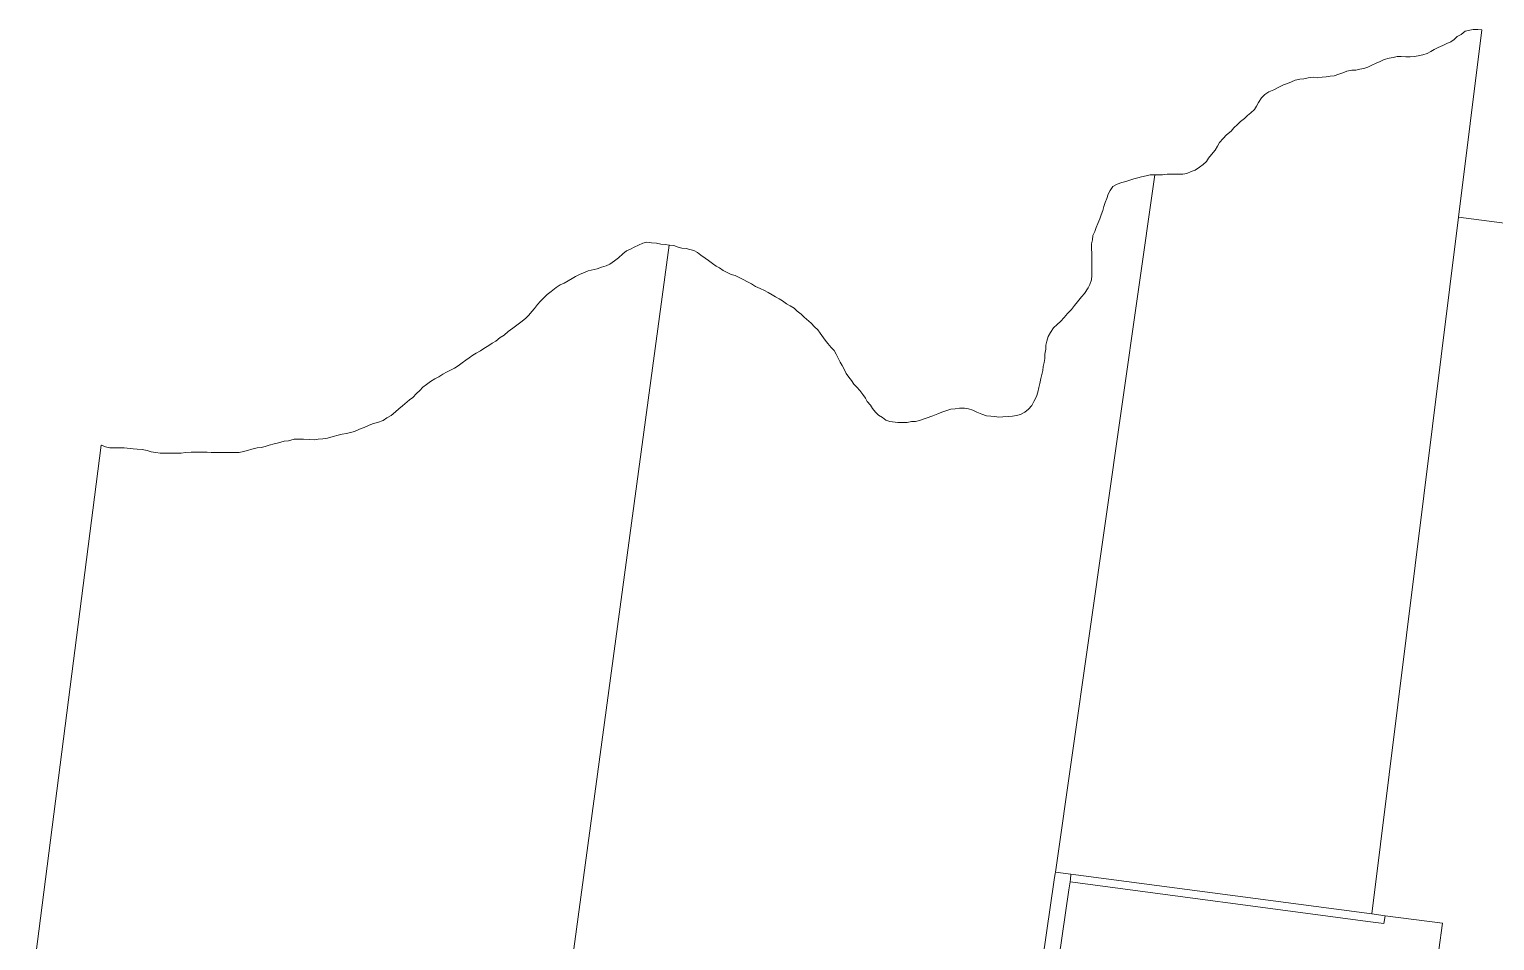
# Model space of a CAD drawing. Header units: metres. Extents: x 240179 to 248264, y 6282606 to 6287315.
# Drawn here: x 241263 to 243124, y 6286157 to 6287315 of the extents above; entities that cross this region are included whole.
import ezdxf

# ---------------------------------------------------------------- set-up
doc = ezdxf.new("R2010")
doc.units = ezdxf.units.M
doc.layers.add('Cadastre Land Parcels_SP_EXT', color=9, linetype='Continuous', lineweight=5)
doc.layers.add('Cadastre Roads_SP_EXT', color=9, linetype='Continuous', lineweight=5)

msp = doc.modelspace()

# ---------------------------------------------------------------- linework, layer by layer
at = {"layer": 'Cadastre Land Parcels_SP_EXT', "linetype": 'Continuous'}
for points in [[(243107.9, 6287314), (243107.6, 6287314), (243102.6, 6287314.6), (243096.8, 6287314.6), (243086.6, 6287312.1), (243081.6, 6287308.2), (243076.6, 6287305.7), (243072.8, 6287301.9), (243068.3, 6287298.6), (243063.3, 6287296.7), (243058.1, 6287294.1), (243052.4, 6287291.7), (243047.4, 6287289.1), (243043, 6287286.5), (243038.5, 6287284), (243032.8, 6287282), (243027.1, 6287280.8), (243022, 6287280.1), (243017, 6287279.5), (243011.2, 6287279.5), (243005.5, 6287280.1), (243000.4, 6287280.1), (242995.3, 6287278.7), (242990.2, 6287278.1), (242983.9, 6287276.2), (242978.8, 6287273.6), (242973.7, 6287271.7), (242968, 6287269.1), (242963, 6287266.6), (242957.8, 6287264.7), (242952.8, 6287264), (242947.8, 6287262.8), (242942.7, 6287262.8), (242936.3, 6287261.5), (242931.2, 6287259.5), (242926.1, 6287257.5), (242920.4, 6287255.6), (242915.3, 6287255), (242910.3, 6287254.3), (242905.2, 6287253.8), (242899.5, 6287253.1), (242893.8, 6287253.7), (242887.4, 6287253.1), (242881.8, 6287251.7), (242876.7, 6287251.1), (242870.9, 6287249.9), (242865.9, 6287247.9), (242860.8, 6287245.9), (242855.7, 6287244), (242849.3, 6287240.8), (242843.7, 6287237.7), (242837.3, 6287235.1), (242832.3, 6287231.9), (242827.8, 6287227.5), (242824, 6287221.7), (242821.5, 6287217.2), (242818.9, 6287212.8), (242814.5, 6287208.4), (242810.1, 6287205.2), (242806.3, 6287201.4), (242801.2, 6287197.5), (242797.4, 6287193.7), (242793, 6287189.3), (242789.2, 6287185.4), (242783.5, 6287180.4), (242779.1, 6287175.8), (242774.6, 6287170.8), (242772.1, 6287166.3), (242769, 6287161.2), (242764.5, 6287155.4), (242760.7, 6287151), (242758.2, 6287146.6), (242753.8, 6287142.7), (242749.3, 6287139.6), (242743.7, 6287135.7), (242738.6, 6287133.9), (242732.9, 6287131.3), (242727.8, 6287130.6), (242720.8, 6287130.6), (242713.8, 6287130.5), (242708.1, 6287130.5), (242702.3, 6287129.9), (242696.7, 6287129.9), (242692.5, 6287129.9), (242566.2, 6286243.9), (242585.9, 6286241.3), (242967.9, 6286190.7), (243078.2, 6287075.8), (243107.9, 6287314)], [(243225.9, 6285988.7), (243370.3, 6286015.2), (243379.9, 6286093.3), (243382.7, 6286116.1), (243407.7, 6286321), (243493.5, 6287021.7), (243078.2, 6287075.8), (242967.9, 6286190.7), (242984.9, 6286188.4), (243057.7, 6286178.8), (243025.4, 6285941.6), (243047.1, 6285939.2), (243137.1, 6285929.4), (243225.9, 6285988.7)], [(242984.9, 6286188.4), (242983.3, 6286178.5), (242966.5, 6286180.8), (242584.7, 6286231.3), (242583.2, 6286221.4), (242528.1, 6285841.3), (242792.2, 6285944.9), (242857, 6285947.7), (243024.8, 6285936.7), (243025.4, 6285941.6), (243057.7, 6286178.8), (242984.9, 6286188.4)]]:
    msp.add_lwpolyline(points, close=True, dxfattribs=at)
for points in [[(242506.5, 6285832.8), (242564.7, 6286234), (242565.9, 6286242.1), (242566.2, 6286243.9), (242692.5, 6287129.9), (242692.5, 6287129.9), (242691.6, 6287129.8), (242686.5, 6287129.8), (242681.4, 6287128.6), (242675.7, 6287127.3), (242670.7, 6287126), (242665.6, 6287124.7), (242660.5, 6287122.8), (242655.4, 6287121.4), (242650.4, 6287120.2), (242644.7, 6287117.7), (242638.9, 6287115.1), (242635.8, 6287110), (242633.2, 6287105), (242631.3, 6287099.8), (242629.5, 6287094.8), (242627.6, 6287089.6), (242626.3, 6287084.6), (242624.4, 6287078.9), (242622.5, 6287073.8), (242620, 6287068), (242618.1, 6287062.9), (242616.2, 6287057.9), (242613.7, 6287052.8), (242613.1, 6287047), (242611.8, 6287042), (242611.8, 6287036.2), (242612.5, 6287029.9), (242612.5, 6287024.8), (242612.5, 6287019.7), (242612.6, 6287014.1), (242612.5, 6287008.3), (242612.5, 6287002), (242611.9, 6286996.3), (242610, 6286990.6), (242607.6, 6286986.1), (242603.1, 6286979.1), (242599.3, 6286974.6), (242594.3, 6286968.3), (242590.5, 6286963.7), (242586.6, 6286958.6), (242581.7, 6286953.6), (242577.1, 6286948.5), (242572.7, 6286943.4), (242568.3, 6286939.6), (242563.8, 6286935.2), (242560.1, 6286929.4), (242557, 6286924.3), (242555.1, 6286918.6), (242553.8, 6286913.5), (242553.8, 6286908.4), (242552.5, 6286902.1), (242552.6, 6286896.3), (242552, 6286891.2), (242550.7, 6286886.2), (242550, 6286881.1), (242548.9, 6286876), (242547.6, 6286870.9), (242546.3, 6286864.5), (242545, 6286859.5), (242543.8, 6286853.7), (242541.9, 6286848), (242538.7, 6286841.7), (242536.3, 6286836.5), (242531.8, 6286832.2), (242527.4, 6286828.3), (242521.7, 6286825.1), (242516.6, 6286823.8), (242511.5, 6286823.2), (242506.4, 6286822.5), (242499.4, 6286822.4), (242494.3, 6286821.9), (242489.3, 6286822.5), (242484.2, 6286823.1), (242478.5, 6286823.7), (242472.8, 6286825.6), (242466.4, 6286828.1), (242461.3, 6286830.6), (242455.6, 6286832.5), (242450.5, 6286833.1), (242444.1, 6286833.2), (242439, 6286832.5), (242433.4, 6286831.9), (242422, 6286828), (242416.9, 6286826.1), (242410.5, 6286823.5), (242393.4, 6286817.7), (242388.3, 6286816.5), (242383.2, 6286816.4), (242377.6, 6286815.2), (242371.2, 6286815.1), (242366.1, 6286815.1), (242356, 6286816.4), (242350.8, 6286818.2), (242346.4, 6286821.5), (242341.4, 6286824.5), (242337.5, 6286828.4), (242333.7, 6286832.8), (242331.1, 6286837.3), (242327.2, 6286841.7), (242324.7, 6286846.1), (242321.5, 6286850.5), (242317.7, 6286855.7), (242313.9, 6286860.1), (242310.1, 6286863.9), (242306.9, 6286868.4), (242303.7, 6286872.7), (242300.5, 6286877.2), (242298, 6286882.2), (242295.4, 6286887.4), (242292.9, 6286891.7), (242290.3, 6286896.9), (242287.7, 6286901.9), (242285.1, 6286906.4), (242281.3, 6286910.2), (242276.9, 6286915.3), (242273.7, 6286919.6), (242267.4, 6286928.6), (242264.2, 6286932.9), (242260.3, 6286936.8), (242255.9, 6286941.2), (242246.9, 6286948.8), (242243.1, 6286952.6), (242238.1, 6286956.4), (242234.2, 6286960.2), (242229.1, 6286963.4), (242224.7, 6286965.8), (242219.6, 6286969.7), (242215.1, 6286972.2), (242210.7, 6286974.7), (242206.2, 6286977.2), (242201.2, 6286980.4), (242196.6, 6286982.9), (242190.9, 6286985.5), (242185.3, 6286988), (242180.1, 6286991.2), (242175.1, 6286993.7), (242169.3, 6286996.9), (242159.1, 6287001.9), (242154.1, 6287003.1), (242143.9, 6287008.2), (242139.4, 6287011.4), (242135, 6287013.9), (242130.6, 6287017), (242125.4, 6287020.9), (242121, 6287024), (242115.9, 6287027.8), (242111.4, 6287030.9), (242107, 6287033.5), (242101.9, 6287034.8), (242096.9, 6287036), (242091.7, 6287036.6), (242086.7, 6287037.8), (242081.6, 6287039.8), (242075.8, 6287040.4), (242075.3, 6287040.4), (241918.6, 6285884)], [(241918.6, 6285884), (242075.3, 6287040.4), (242075.3, 6287040.4), (242070.8, 6287041.1), (242065, 6287041.7), (242059.3, 6287042.9), (242053, 6287043.5), (242047.3, 6287044.1), (242042.2, 6287042.9), (242036.5, 6287040.3), (242030.8, 6287037.8), (242026.3, 6287035.2), (242021.3, 6287033.3), (242016.8, 6287029.4), (242011.1, 6287024.3), (242006.1, 6287020.5), (242000.3, 6287016.1), (241995.3, 6287014.1), (241989.6, 6287012.3), (241983.9, 6287010.2), (241972.4, 6287007.7), (241966.7, 6287005.2), (241961.6, 6287003.2), (241956.6, 6287000.6), (241952.1, 6286998.1), (241947.1, 6286994.9), (241942, 6286992.3), (241936.9, 6286989.8), (241931.9, 6286986.6), (241925.5, 6286981.5), (241920.5, 6286977.7), (241916, 6286973.2), (241912.2, 6286969.4), (241908.4, 6286964.9), (241904.6, 6286959.8), (241900.8, 6286956), (241897, 6286951.6), (241893.2, 6286947.7), (241888.9, 6286944), (241881.8, 6286938.9), (241876.7, 6286935), (241871.1, 6286930.5), (241866, 6286926), (241860.9, 6286922.9), (241855.2, 6286918.4), (241850.7, 6286915.8), (241846.4, 6286912.7), (241840.1, 6286908.9), (241835.6, 6286906.3), (241830.4, 6286903.1), (241826.1, 6286900.5), (241821.6, 6286897.4), (241817.2, 6286894.2), (241812.7, 6286891), (241807.6, 6286887.2), (241802.6, 6286884), (241797.6, 6286881.4), (241792.4, 6286878.9), (241788, 6286876.3), (241782.9, 6286873.2), (241777.9, 6286870.6), (241772.2, 6286867.3), (241767.1, 6286863.5), (241762.6, 6286859.8), (241758.8, 6286855.9), (241754.5, 6286852.1), (241750, 6286847), (241745.6, 6286843.8), (241736.7, 6286836.2), (241732.2, 6286832.3), (241727.9, 6286828.5), (241722.1, 6286824), (241717, 6286820.8), (241712, 6286817.7), (241705, 6286815), (241699.9, 6286813.8), (241694.2, 6286811.9), (241687.9, 6286808.7), (241682.2, 6286806.8), (241675.8, 6286803.6), (241670.7, 6286802.2), (241665.7, 6286801), (241659.9, 6286800.4), (241654.8, 6286799), (241648.6, 6286797.1), (241641.6, 6286795.2), (241635.3, 6286794.5), (241629.5, 6286793.9), (241624.4, 6286793.2), (241618.1, 6286793.3), (241611.1, 6286793.9), (241605.3, 6286793.8), (241599, 6286793.9), (241592, 6286791.9), (241586.3, 6286791.2), (241579.3, 6286789.3), (241573.6, 6286788), (241567.3, 6286786.1), (241562.3, 6286784.8), (241557.2, 6286783.5), (241552.1, 6286782.8), (241545.1, 6286781), (241540, 6286779.6), (241534.9, 6286778.4), (241529.2, 6286777.1), (241524.2, 6286777.1), (241519.1, 6286777.1), (241512.1, 6286777.1), (241503.8, 6286777), (241498.7, 6286777), (241493.7, 6286776.9), (241488.5, 6286777.6), (241483.5, 6286777.6), (241473.3, 6286777.5), (241468.3, 6286777.6), (241461.2, 6286776.8), (241455.6, 6286776.3), (241450.5, 6286776.2), (241445.4, 6286776.2), (241439, 6286776.3), (241433.9, 6286776.2), (241428.9, 6286776.2), (241423.2, 6286776.8), (241417.4, 6286778), (241412.4, 6286779.3), (241406, 6286780.6), (241399.7, 6286781.2), (241394.5, 6286781.8), (241383.2, 6286783.1), (241376.2, 6286783), (241369.8, 6286782.9), (241364.8, 6286782.9), (241359.6, 6286784.2), (241354.5, 6286786.1), (241354.1, 6286786.2), (241262.6, 6286073.3)]]:
    msp.add_lwpolyline(points, dxfattribs=at)
at = {"layer": 'Cadastre Roads_SP_EXT', "linetype": 'Continuous'}
msp.add_lwpolyline([(242984.9, 6286188.4), (242967.9, 6286190.7), (242585.9, 6286241.3), (242585.2, 6286235), (242584.7, 6286231.3), (242966.5, 6286180.8), (242983.3, 6286178.5), (242984.9, 6286188.4)], close=True, dxfattribs=at)

doc.saveas('drawing.dxf')
